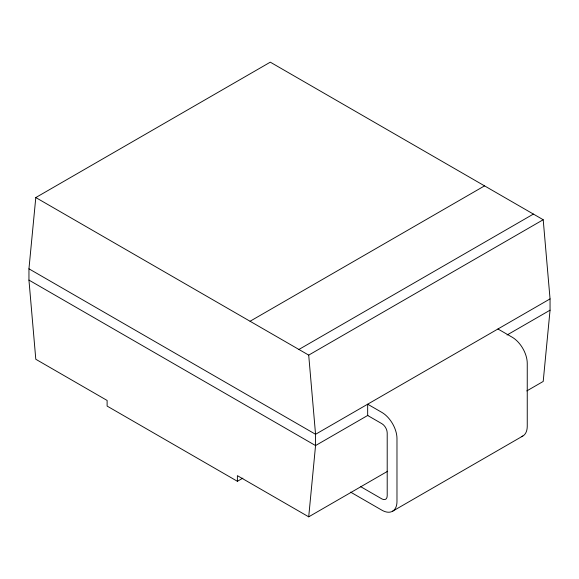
<?xml version="1.0" encoding="UTF-8"?>
<svg xmlns="http://www.w3.org/2000/svg" width="579" height="579" viewBox="0 0 579 579"><rect width="100%" height="100%" fill="white"/><g stroke="black" fill="none" stroke-linecap="round" stroke-linejoin="round"><path stroke-width="0.87" d="M242.862 478.138L237.39 481.294L107.115 406.082L107.115 400.444L35.797 359.262L28.95 280.098L28.95 268.815L35.797 197.555L270.292 62.17L543.203 219.738L550.05 298.902L550.05 310.185L543.203 381.445L526.789 390.926M237.39 481.294L237.39 475.656L308.708 516.83L315.555 445.569L315.555 434.286L308.708 355.115L35.797 197.555M250.056 321.258L484.551 185.873M298.909 349.463L533.404 214.078M308.708 355.115L543.203 219.738M550.05 298.902L315.555 434.286L28.95 268.815M367.926 415.331L315.555 445.569L28.95 280.098M507.059 335.002L550.05 310.185M308.708 516.83L387.655 471.248M392.555 511.243L522.83 436.023M497.94 328.988L512.147 337.188A21.365 12.333 60 0 1 527.252 363.351L527.252 426.245A21.365 12.333 60 0 1 521.339 436.675M360.768 486.715L381.872 498.903A7.541 4.357 60 0 0 387.206 495.819L387.206 432.926A7.541 4.357 60 0 0 381.872 423.683L367.665 415.483L367.665 404.2L381.872 412.4A21.365 12.333 60 0 1 396.977 438.564L396.977 501.457A21.365 12.333 60 0 1 381.872 510.179L350.599 492.128"/></g></svg>
